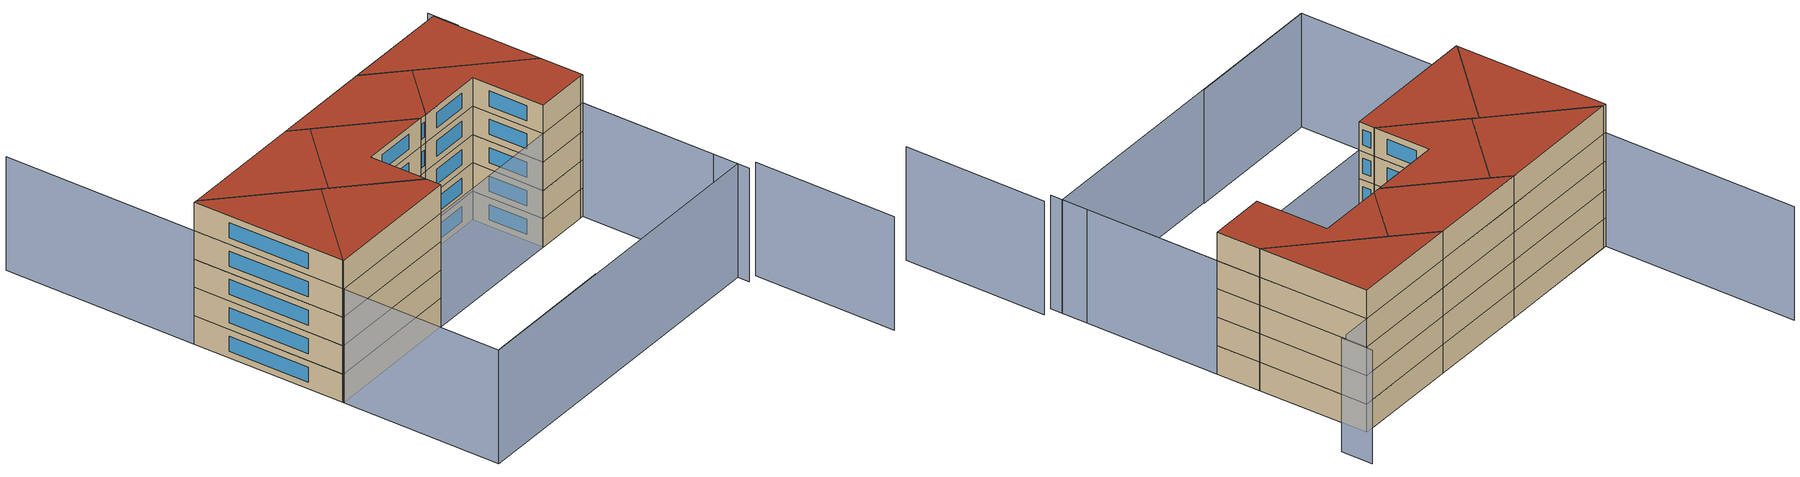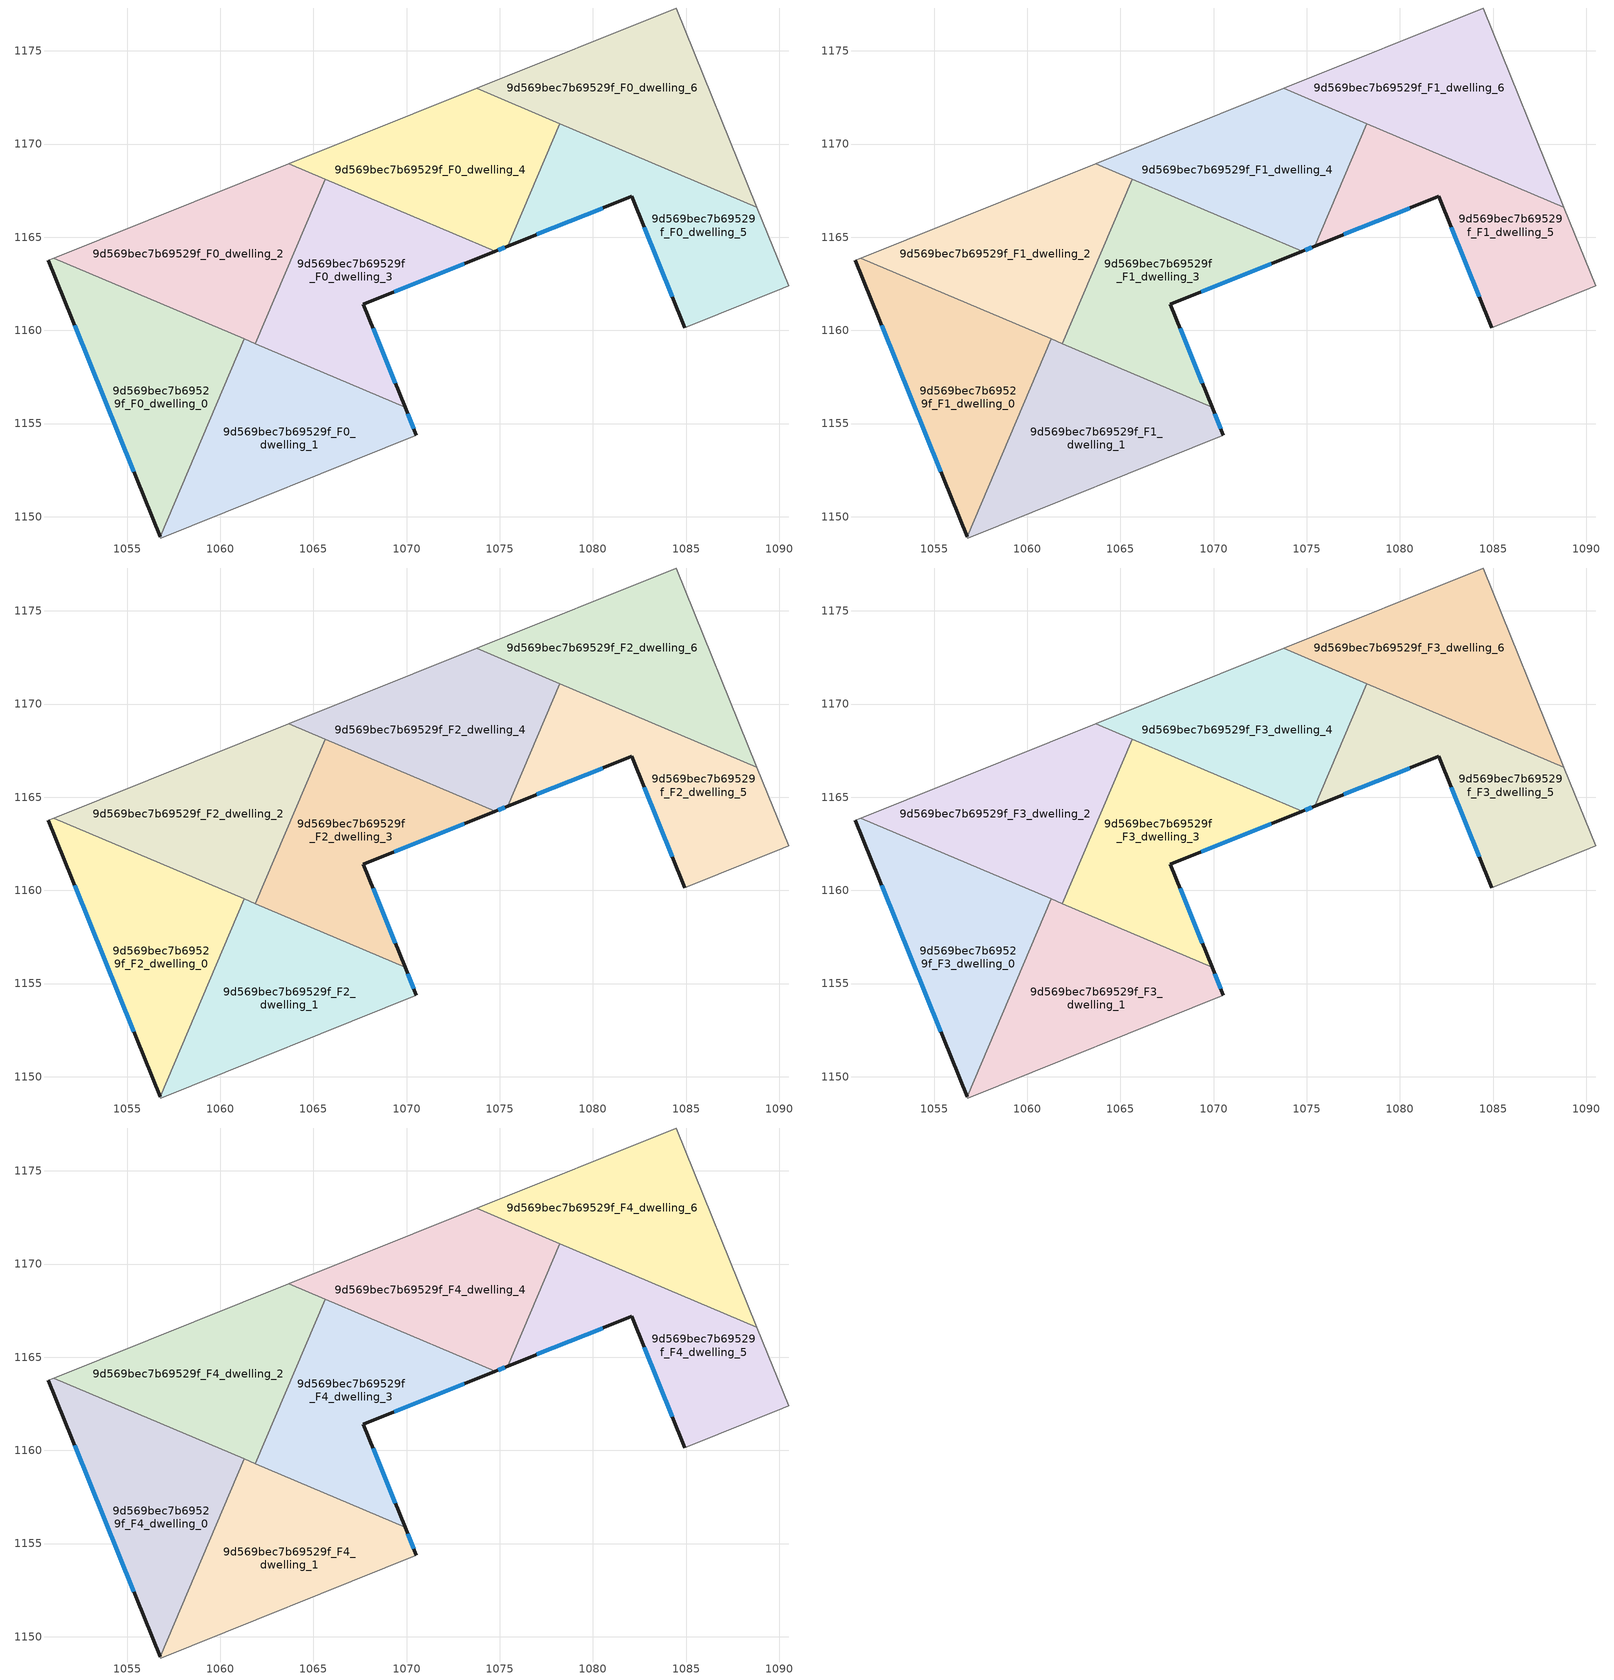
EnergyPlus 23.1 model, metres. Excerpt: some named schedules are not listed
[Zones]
9d569bec7b69529f_F0_dwelling_0
 floor ground (EU_floor_Construction): 1061.29,1159.54 1056.78,1148.92 1050.78,1163.76 1051.07,1163.88 z0
 wall outside (EU_wall_Construction): 1050.78,1163.76 1056.78,1148.92 z0:3
 wall adiabatic (EU_wall_Construction): 1051.07,1163.88 1050.78,1163.76 z0:3
 wall to 9d569bec7b69529f_F0_dwelling_1 (EU_wall_Construction): 1056.78,1148.92 1061.29,1159.54 z0:3
 wall to 9d569bec7b69529f_F0_dwelling_2 (EU_wall_Construction): 1061.29,1159.54 1051.07,1163.88 z0:3
 window (EU_Window_Construction): 1052.19,1160.28 1055.37,1152.4 z0.7:2.3
9d569bec7b69529f_F0_dwelling_1
 floor ground (EU_floor_Construction): 1069.92,1155.87 1070.53,1154.37 1056.8,1148.86 1056.78,1148.92 1061.29,1159.54 z0
 wall outside (EU_wall_Construction): 1070.53,1154.37 1069.92,1155.87 z0:3
 wall adiabatic (EU_wall_Construction): 1056.78,1148.92 1056.8,1148.86 1070.53,1154.37 z0:3
 wall to 9d569bec7b69529f_F0_dwelling_3 (EU_wall_Construction): 1069.92,1155.87 1061.89,1159.28 z0:3
 wall to 9d569bec7b69529f_F0_dwelling_2 (EU_wall_Construction): 1061.89,1159.29 1061.29,1159.54 z0:3
 window (EU_Window_Construction): 1070.39,1154.73 1070.06,1155.52 z0.7:2.3
9d569bec7b69529f_F0_dwelling_2
 floor ground (EU_floor_Construction): 1065.64,1168.11 1061.89,1159.29 1051.07,1163.88 1063.68,1168.95 z0
 wall adiabatic (EU_wall_Construction): 1063.68,1168.95 1051.07,1163.88 z0:3
 wall to 9d569bec7b69529f_F0_dwelling_3 (EU_wall_Construction): 1061.89,1159.29 1065.64,1168.12 z0:3
 wall to 9d569bec7b69529f_F0_dwelling_4 (EU_wall_Construction): 1065.64,1168.12 1063.68,1168.95 z0:3
9d569bec7b69529f_F0_dwelling_3
 floor ground (EU_floor_Construction): 1074.76,1164.24 1067.68,1161.41 1069.92,1155.87 1061.89,1159.29 1065.64,1168.11 z0
 wall outside (EU_wall_Construction): 1069.92,1155.87 1067.68,1161.41 1074.76,1164.24 z0:3
 wall to 9d569bec7b69529f_F0_dwelling_4 (EU_wall_Construction): 1074.76,1164.24 1065.64,1168.12 z0:3
 window (EU_Window_Construction): 1069.34,1162.07 1073.1,1163.58 / 1069.4,1157.17 1068.21,1160.11 z0.7:2.3
9d569bec7b69529f_F0_dwelling_4
 floor ground (EU_floor_Construction): 1078.23,1171.1 1075.44,1164.52 1074.76,1164.24 1063.68,1168.95 1073.76,1173 z0
 wall outside (EU_wall_Construction): 1074.76,1164.24 1075.44,1164.52 z0:3
 wall adiabatic (EU_wall_Construction): 1073.76,1173 1063.68,1168.95 z0:3
 wall to 9d569bec7b69529f_F0_dwelling_5 (EU_wall_Construction): 1075.44,1164.52 1078.23,1171.1 z0:3
 wall to 9d569bec7b69529f_F0_dwelling_6 (EU_wall_Construction): 1078.23,1171.1 1073.76,1173 z0:3
 window (EU_Window_Construction): 1074.92,1164.31 1075.28,1164.45 z0.7:2.3
9d569bec7b69529f_F0_dwelling_5
 floor ground (EU_floor_Construction): 1088.8,1166.61 1090.5,1162.39 1090.18,1162.26 1084.93,1160.15 1082.09,1167.18 1075.44,1164.52 1078.23,1171.1 z0
 wall outside (EU_wall_Construction): 1075.44,1164.52 1082.09,1167.18 1084.93,1160.15 z0:3
 wall adiabatic (EU_wall_Construction): 1084.93,1160.15 1090.18,1162.26 1090.51,1162.39 1088.8,1166.61 z0:3
 wall to 9d569bec7b69529f_F0_dwelling_6 (EU_wall_Construction): 1088.8,1166.61 1078.23,1171.1 z0:3
 window (EU_Window_Construction): 1082.75,1165.53 1084.26,1161.8 / 1077,1165.14 1080.53,1166.56 z0.7:2.3
9d569bec7b69529f_F0_dwelling_6
 floor ground (EU_floor_Construction): 1084.48,1177.3 1088.8,1166.61 1073.76,1173 z0
 wall adiabatic (EU_wall_Construction): 1088.8,1166.61 1084.48,1177.3 1073.76,1173 z0:3
9d569bec7b69529f_F1_dwelling_0
 floor to 9d569bec7b69529f_F0_dwelling_0 (EU_floor_Construction): 1061.29,1159.54 1056.78,1148.92 1050.78,1163.76 1051.07,1163.88 z3
 wall outside (EU_wall_Construction): 1050.78,1163.76 1056.78,1148.92 z3:6
 wall adiabatic (EU_wall_Construction): 1051.07,1163.88 1050.78,1163.76 z3:6
 wall to 9d569bec7b69529f_F1_dwelling_1 (EU_wall_Construction): 1056.78,1148.92 1061.29,1159.54 z3:6
 wall to 9d569bec7b69529f_F1_dwelling_2 (EU_wall_Construction): 1061.29,1159.54 1051.07,1163.88 z3:6
 window (EU_Window_Construction): 1052.19,1160.28 1055.37,1152.4 z3.7:5.3
9d569bec7b69529f_F1_dwelling_1
 floor to 9d569bec7b69529f_F0_dwelling_1 (EU_floor_Construction): 1069.92,1155.87 1070.53,1154.37 1056.8,1148.86 1056.78,1148.92 1061.29,1159.54 z3
 wall outside (EU_wall_Construction): 1070.53,1154.37 1069.92,1155.87 z3:6
 wall adiabatic (EU_wall_Construction): 1056.78,1148.92 1056.8,1148.86 1070.53,1154.37 z3:6
 wall to 9d569bec7b69529f_F1_dwelling_3 (EU_wall_Construction): 1069.92,1155.87 1061.89,1159.28 z3:6
 wall to 9d569bec7b69529f_F1_dwelling_2 (EU_wall_Construction): 1061.89,1159.29 1061.29,1159.54 z3:6
 window (EU_Window_Construction): 1070.39,1154.73 1070.06,1155.52 z3.7:5.3
9d569bec7b69529f_F1_dwelling_2
 floor to 9d569bec7b69529f_F0_dwelling_2 (EU_floor_Construction): 1065.64,1168.11 1061.89,1159.29 1051.07,1163.88 1063.68,1168.95 z3
 wall adiabatic (EU_wall_Construction): 1063.68,1168.95 1051.07,1163.88 z3:6
 wall to 9d569bec7b69529f_F1_dwelling_3 (EU_wall_Construction): 1061.89,1159.29 1065.64,1168.12 z3:6
 wall to 9d569bec7b69529f_F1_dwelling_4 (EU_wall_Construction): 1065.64,1168.12 1063.68,1168.95 z3:6
9d569bec7b69529f_F1_dwelling_3
 floor to 9d569bec7b69529f_F0_dwelling_3 (EU_floor_Construction): 1074.76,1164.24 1067.68,1161.41 1069.92,1155.87 1061.89,1159.29 1065.64,1168.11 z3
 wall outside (EU_wall_Construction): 1069.92,1155.87 1067.68,1161.41 1074.76,1164.24 z3:6
 wall to 9d569bec7b69529f_F1_dwelling_4 (EU_wall_Construction): 1074.76,1164.24 1065.64,1168.12 z3:6
 window (EU_Window_Construction): 1069.34,1162.07 1073.1,1163.58 / 1069.4,1157.17 1068.21,1160.11 z3.7:5.3
9d569bec7b69529f_F1_dwelling_4
 floor to 9d569bec7b69529f_F0_dwelling_4 (EU_floor_Construction): 1078.23,1171.1 1075.44,1164.52 1074.76,1164.24 1063.68,1168.95 1073.76,1173 z3
 wall outside (EU_wall_Construction): 1074.76,1164.24 1075.44,1164.52 z3:6
 wall adiabatic (EU_wall_Construction): 1073.76,1173 1063.68,1168.95 z3:6
 wall to 9d569bec7b69529f_F1_dwelling_5 (EU_wall_Construction): 1075.44,1164.52 1078.23,1171.1 z3:6
 wall to 9d569bec7b69529f_F1_dwelling_6 (EU_wall_Construction): 1078.23,1171.1 1073.76,1173 z3:6
 window (EU_Window_Construction): 1074.92,1164.31 1075.28,1164.45 z3.7:5.3
9d569bec7b69529f_F1_dwelling_5
 floor to 9d569bec7b69529f_F0_dwelling_5 (EU_floor_Construction): 1088.8,1166.61 1090.5,1162.39 1090.18,1162.26 1084.93,1160.15 1082.09,1167.18 1075.44,1164.52 1078.23,1171.1 z3
 wall outside (EU_wall_Construction): 1075.44,1164.52 1082.09,1167.18 1084.93,1160.15 z3:6
 wall adiabatic (EU_wall_Construction): 1084.93,1160.15 1090.18,1162.26 1090.51,1162.39 1088.8,1166.61 z3:6
 wall to 9d569bec7b69529f_F1_dwelling_6 (EU_wall_Construction): 1088.8,1166.61 1078.23,1171.1 z3:6
 window (EU_Window_Construction): 1082.75,1165.53 1084.26,1161.8 / 1077,1165.14 1080.53,1166.56 z3.7:5.3
9d569bec7b69529f_F1_dwelling_6
 floor to 9d569bec7b69529f_F0_dwelling_6 (EU_floor_Construction): 1084.48,1177.3 1088.8,1166.61 1073.76,1173 z3
 wall adiabatic (EU_wall_Construction): 1088.8,1166.61 1084.48,1177.3 1073.76,1173 z3:6
9d569bec7b69529f_F2_dwelling_0
 floor to 9d569bec7b69529f_F1_dwelling_0 (EU_floor_Construction): 1061.29,1159.54 1056.78,1148.92 1050.78,1163.76 1051.07,1163.88 z6
 wall outside (EU_wall_Construction): 1050.78,1163.76 1056.78,1148.92 z6:9
 wall adiabatic (EU_wall_Construction): 1051.07,1163.88 1050.78,1163.76 z6:9
 wall to 9d569bec7b69529f_F2_dwelling_1 (EU_wall_Construction): 1056.78,1148.92 1061.29,1159.54 z6:9
 wall to 9d569bec7b69529f_F2_dwelling_2 (EU_wall_Construction): 1061.29,1159.54 1051.07,1163.88 z6:9
 window (EU_Window_Construction): 1052.19,1160.28 1055.37,1152.4 z6.7:8.3
9d569bec7b69529f_F2_dwelling_1
 floor to 9d569bec7b69529f_F1_dwelling_1 (EU_floor_Construction): 1069.92,1155.87 1070.53,1154.37 1056.8,1148.86 1056.78,1148.92 1061.29,1159.54 z6
 wall outside (EU_wall_Construction): 1070.53,1154.37 1069.92,1155.87 z6:9
 wall adiabatic (EU_wall_Construction): 1056.78,1148.92 1056.8,1148.86 1070.53,1154.37 z6:9
 wall to 9d569bec7b69529f_F2_dwelling_3 (EU_wall_Construction): 1069.92,1155.87 1061.89,1159.28 z6:9
 wall to 9d569bec7b69529f_F2_dwelling_2 (EU_wall_Construction): 1061.89,1159.29 1061.29,1159.54 z6:9
 window (EU_Window_Construction): 1070.39,1154.73 1070.06,1155.52 z6.7:8.3
9d569bec7b69529f_F2_dwelling_2
 floor to 9d569bec7b69529f_F1_dwelling_2 (EU_floor_Construction): 1065.64,1168.11 1061.89,1159.29 1051.07,1163.88 1063.68,1168.95 z6
 wall adiabatic (EU_wall_Construction): 1063.68,1168.95 1051.07,1163.88 z6:9
 wall to 9d569bec7b69529f_F2_dwelling_3 (EU_wall_Construction): 1061.89,1159.29 1065.64,1168.12 z6:9
 wall to 9d569bec7b69529f_F2_dwelling_4 (EU_wall_Construction): 1065.64,1168.12 1063.68,1168.95 z6:9
9d569bec7b69529f_F2_dwelling_3
 floor to 9d569bec7b69529f_F1_dwelling_3 (EU_floor_Construction): 1074.76,1164.24 1067.68,1161.41 1069.92,1155.87 1061.89,1159.29 1065.64,1168.11 z6
 wall outside (EU_wall_Construction): 1069.92,1155.87 1067.68,1161.41 1074.76,1164.24 z6:9
 wall to 9d569bec7b69529f_F2_dwelling_4 (EU_wall_Construction): 1074.76,1164.24 1065.64,1168.12 z6:9
 window (EU_Window_Construction): 1069.34,1162.07 1073.1,1163.58 / 1069.4,1157.17 1068.21,1160.11 z6.7:8.3
9d569bec7b69529f_F2_dwelling_4
 floor to 9d569bec7b69529f_F1_dwelling_4 (EU_floor_Construction): 1078.23,1171.1 1075.44,1164.52 1074.76,1164.24 1063.68,1168.95 1073.76,1173 z6
 wall outside (EU_wall_Construction): 1074.76,1164.24 1075.44,1164.52 z6:9
 wall adiabatic (EU_wall_Construction): 1073.76,1173 1063.68,1168.95 z6:9
 wall to 9d569bec7b69529f_F2_dwelling_5 (EU_wall_Construction): 1075.44,1164.52 1078.23,1171.1 z6:9
 wall to 9d569bec7b69529f_F2_dwelling_6 (EU_wall_Construction): 1078.23,1171.1 1073.76,1173 z6:9
 window (EU_Window_Construction): 1074.92,1164.31 1075.28,1164.45 z6.7:8.3
9d569bec7b69529f_F2_dwelling_5
 floor to 9d569bec7b69529f_F1_dwelling_5 (EU_floor_Construction): 1088.8,1166.61 1090.5,1162.39 1090.18,1162.26 1084.93,1160.15 1082.09,1167.18 1075.44,1164.52 1078.23,1171.1 z6
 wall outside (EU_wall_Construction): 1075.44,1164.52 1082.09,1167.18 1084.93,1160.15 z6:9
 wall adiabatic (EU_wall_Construction): 1084.93,1160.15 1090.18,1162.26 1090.51,1162.39 1088.8,1166.61 z6:9
 wall to 9d569bec7b69529f_F2_dwelling_6 (EU_wall_Construction): 1088.8,1166.61 1078.23,1171.1 z6:9
 window (EU_Window_Construction): 1082.75,1165.53 1084.26,1161.8 / 1077,1165.14 1080.53,1166.56 z6.7:8.3
9d569bec7b69529f_F2_dwelling_6
 floor to 9d569bec7b69529f_F1_dwelling_6 (EU_floor_Construction): 1084.48,1177.3 1088.8,1166.61 1073.76,1173 z6
 wall adiabatic (EU_wall_Construction): 1088.8,1166.61 1084.48,1177.3 1073.76,1173 z6:9
9d569bec7b69529f_F3_dwelling_0
 floor to 9d569bec7b69529f_F2_dwelling_0 (EU_floor_Construction): 1061.29,1159.54 1056.78,1148.92 1050.78,1163.76 1051.07,1163.88 z9
 wall outside (EU_wall_Construction): 1050.78,1163.76 1056.78,1148.92 z9:12
 wall adiabatic (EU_wall_Construction): 1051.07,1163.88 1050.78,1163.76 z9:12
 wall to 9d569bec7b69529f_F3_dwelling_1 (EU_wall_Construction): 1056.78,1148.92 1061.29,1159.54 z9:12
 wall to 9d569bec7b69529f_F3_dwelling_2 (EU_wall_Construction): 1061.29,1159.54 1051.07,1163.88 z9:12
 window (EU_Window_Construction): 1052.19,1160.28 1055.37,1152.4 z9.7:11.3
9d569bec7b69529f_F3_dwelling_1
 floor to 9d569bec7b69529f_F2_dwelling_1 (EU_floor_Construction): 1069.92,1155.87 1070.53,1154.37 1056.8,1148.86 1056.78,1148.92 1061.29,1159.54 z9
 wall outside (EU_wall_Construction): 1070.53,1154.37 1069.92,1155.87 z9:12
 wall adiabatic (EU_wall_Construction): 1056.78,1148.92 1056.8,1148.86 1070.53,1154.37 z9:12
 wall to 9d569bec7b69529f_F3_dwelling_3 (EU_wall_Construction): 1069.92,1155.87 1061.89,1159.28 z9:12
 wall to 9d569bec7b69529f_F3_dwelling_2 (EU_wall_Construction): 1061.89,1159.29 1061.29,1159.54 z9:12
 window (EU_Window_Construction): 1070.39,1154.73 1070.06,1155.52 z9.7:11.3
9d569bec7b69529f_F3_dwelling_2
 floor to 9d569bec7b69529f_F2_dwelling_2 (EU_floor_Construction): 1065.64,1168.11 1061.89,1159.29 1051.07,1163.88 1063.68,1168.95 z9
 wall adiabatic (EU_wall_Construction): 1063.68,1168.95 1051.07,1163.88 z9:12
 wall to 9d569bec7b69529f_F3_dwelling_3 (EU_wall_Construction): 1061.89,1159.29 1065.64,1168.12 z9:12
 wall to 9d569bec7b69529f_F3_dwelling_4 (EU_wall_Construction): 1065.64,1168.12 1063.68,1168.95 z9:12
9d569bec7b69529f_F3_dwelling_3
 floor to 9d569bec7b69529f_F2_dwelling_3 (EU_floor_Construction): 1074.76,1164.24 1067.68,1161.41 1069.92,1155.87 1061.89,1159.29 1065.64,1168.11 z9
 wall outside (EU_wall_Construction): 1069.92,1155.87 1067.68,1161.41 1074.76,1164.24 z9:12
 wall to 9d569bec7b69529f_F3_dwelling_4 (EU_wall_Construction): 1074.76,1164.24 1065.64,1168.12 z9:12
 window (EU_Window_Construction): 1069.34,1162.07 1073.1,1163.58 / 1069.4,1157.17 1068.21,1160.11 z9.7:11.3
9d569bec7b69529f_F3_dwelling_4
 floor to 9d569bec7b69529f_F2_dwelling_4 (EU_floor_Construction): 1078.23,1171.1 1075.44,1164.52 1074.76,1164.24 1063.68,1168.95 1073.76,1173 z9
 wall outside (EU_wall_Construction): 1074.76,1164.24 1075.44,1164.52 z9:12
 wall adiabatic (EU_wall_Construction): 1073.76,1173 1063.68,1168.95 z9:12
 wall to 9d569bec7b69529f_F3_dwelling_5 (EU_wall_Construction): 1075.44,1164.52 1078.23,1171.1 z9:12
 wall to 9d569bec7b69529f_F3_dwelling_6 (EU_wall_Construction): 1078.23,1171.1 1073.76,1173 z9:12
 window (EU_Window_Construction): 1074.92,1164.31 1075.28,1164.45 z9.7:11.3
9d569bec7b69529f_F3_dwelling_5
 floor to 9d569bec7b69529f_F2_dwelling_5 (EU_floor_Construction): 1088.8,1166.61 1090.5,1162.39 1090.18,1162.26 1084.93,1160.15 1082.09,1167.18 1075.44,1164.52 1078.23,1171.1 z9
 wall outside (EU_wall_Construction): 1075.44,1164.52 1082.09,1167.18 1084.93,1160.15 z9:12
 wall adiabatic (EU_wall_Construction): 1084.93,1160.15 1090.18,1162.26 1090.51,1162.39 1088.8,1166.61 z9:12
 wall to 9d569bec7b69529f_F3_dwelling_6 (EU_wall_Construction): 1088.8,1166.61 1078.23,1171.1 z9:12
 window (EU_Window_Construction): 1082.75,1165.53 1084.26,1161.8 / 1077,1165.14 1080.53,1166.56 z9.7:11.3
9d569bec7b69529f_F3_dwelling_6
 floor to 9d569bec7b69529f_F2_dwelling_6 (EU_floor_Construction): 1084.48,1177.3 1088.8,1166.61 1073.76,1173 z9
 wall adiabatic (EU_wall_Construction): 1088.8,1166.61 1084.48,1177.3 1073.76,1173 z9:12
9d569bec7b69529f_F4_dwelling_0
 floor to 9d569bec7b69529f_F3_dwelling_0 (EU_floor_Construction): 1061.29,1159.54 1056.78,1148.92 1050.78,1163.76 1051.07,1163.88 z12
 wall outside (EU_wall_Construction): 1050.78,1163.76 1056.78,1148.92 z12:15
 wall adiabatic (EU_wall_Construction): 1051.07,1163.88 1050.78,1163.76 z12:15
 wall to 9d569bec7b69529f_F4_dwelling_1 (EU_wall_Construction): 1056.78,1148.92 1061.29,1159.54 z12:15
 wall to 9d569bec7b69529f_F4_dwelling_2 (EU_wall_Construction): 1061.29,1159.54 1051.07,1163.88 z12:15
 window (EU_Window_Construction): 1052.19,1160.28 1055.37,1152.4 z12.7:14.3
 roof outside (EU_roof_Construction): 1056.78,1148.92 1061.29,1159.54 1051.07,1163.88 1050.78,1163.76 z15
9d569bec7b69529f_F4_dwelling_1
 floor to 9d569bec7b69529f_F3_dwelling_1 (EU_floor_Construction): 1069.92,1155.87 1070.53,1154.37 1056.8,1148.86 1056.78,1148.92 1061.29,1159.54 z12
 wall outside (EU_wall_Construction): 1070.53,1154.37 1069.92,1155.87 z12:15
 wall adiabatic (EU_wall_Construction): 1056.78,1148.92 1056.8,1148.86 1070.53,1154.37 z12:15
 wall to 9d569bec7b69529f_F4_dwelling_3 (EU_wall_Construction): 1069.92,1155.87 1061.89,1159.28 z12:15
 wall to 9d569bec7b69529f_F4_dwelling_2 (EU_wall_Construction): 1061.89,1159.29 1061.29,1159.54 z12:15
 window (EU_Window_Construction): 1070.39,1154.73 1070.06,1155.52 z12.7:14.3
 roof outside (EU_roof_Construction): 1070.53,1154.37 1069.92,1155.87 1061.29,1159.54 1056.78,1148.92 1056.8,1148.86 z15
9d569bec7b69529f_F4_dwelling_2
 floor to 9d569bec7b69529f_F3_dwelling_2 (EU_floor_Construction): 1065.64,1168.11 1061.89,1159.29 1051.07,1163.88 1063.68,1168.95 z12
 wall adiabatic (EU_wall_Construction): 1063.68,1168.95 1051.07,1163.88 z12:15
 wall to 9d569bec7b69529f_F4_dwelling_3 (EU_wall_Construction): 1061.89,1159.29 1065.64,1168.12 z12:15
 wall to 9d569bec7b69529f_F4_dwelling_4 (EU_wall_Construction): 1065.64,1168.12 1063.68,1168.95 z12:15
 roof outside (EU_roof_Construction): 1061.89,1159.29 1065.64,1168.11 1063.68,1168.95 1051.07,1163.88 z15
9d569bec7b69529f_F4_dwelling_3
 floor to 9d569bec7b69529f_F3_dwelling_3 (EU_floor_Construction): 1074.76,1164.24 1067.68,1161.41 1069.92,1155.87 1061.89,1159.29 1065.64,1168.11 z12
 wall outside (EU_wall_Construction): 1069.92,1155.87 1067.68,1161.41 1074.76,1164.24 z12:15
 wall to 9d569bec7b69529f_F4_dwelling_4 (EU_wall_Construction): 1074.76,1164.24 1065.64,1168.12 z12:15
 window (EU_Window_Construction): 1069.34,1162.07 1073.1,1163.58 / 1069.4,1157.17 1068.21,1160.11 z12.7:14.3
 roof outside (EU_roof_Construction): 1069.92,1155.87 1067.68,1161.41 1074.76,1164.24 1065.64,1168.11 1061.89,1159.29 z15
9d569bec7b69529f_F4_dwelling_4
 floor to 9d569bec7b69529f_F3_dwelling_4 (EU_floor_Construction): 1078.23,1171.1 1075.44,1164.52 1074.76,1164.24 1063.68,1168.95 1073.76,1173 z12
 wall outside (EU_wall_Construction): 1074.76,1164.24 1075.44,1164.52 z12:15
 wall adiabatic (EU_wall_Construction): 1073.76,1173 1063.68,1168.95 z12:15
 wall to 9d569bec7b69529f_F4_dwelling_5 (EU_wall_Construction): 1075.44,1164.52 1078.23,1171.1 z12:15
 wall to 9d569bec7b69529f_F4_dwelling_6 (EU_wall_Construction): 1078.23,1171.1 1073.76,1173 z12:15
 window (EU_Window_Construction): 1074.92,1164.31 1075.28,1164.45 z12.7:14.3
 roof outside (EU_roof_Construction): 1075.44,1164.52 1078.23,1171.1 1073.76,1173 1063.68,1168.95 1074.76,1164.24 z15
9d569bec7b69529f_F4_dwelling_5
 floor to 9d569bec7b69529f_F3_dwelling_5 (EU_floor_Construction): 1088.8,1166.61 1090.5,1162.39 1090.18,1162.26 1084.93,1160.15 1082.09,1167.18 1075.44,1164.52 1078.23,1171.1 z12
 wall outside (EU_wall_Construction): 1075.44,1164.52 1082.09,1167.18 1084.93,1160.15 z12:15
 wall adiabatic (EU_wall_Construction): 1084.93,1160.15 1090.18,1162.26 1090.51,1162.39 1088.8,1166.61 z12:15
 wall to 9d569bec7b69529f_F4_dwelling_6 (EU_wall_Construction): 1088.8,1166.61 1078.23,1171.1 z12:15
 window (EU_Window_Construction): 1082.75,1165.53 1084.26,1161.8 / 1077,1165.14 1080.53,1166.56 z12.7:14.3
 roof outside (EU_roof_Construction): 1090.18,1162.26 1090.5,1162.39 1088.8,1166.61 1078.23,1171.1 1075.44,1164.52 1082.09,1167.18 1084.93,1160.15 z15
9d569bec7b69529f_F4_dwelling_6
 floor to 9d569bec7b69529f_F3_dwelling_6 (EU_floor_Construction): 1084.48,1177.3 1088.8,1166.61 1073.76,1173 z12
 wall adiabatic (EU_wall_Construction): 1088.8,1166.61 1084.48,1177.3 1073.76,1173 z12:15
 roof outside (EU_roof_Construction): 1088.8,1166.61 1084.48,1177.3 1073.76,1173 z15
shading: 1063.08,1133.34 1076.8,1138.89 / 1087.34,1178.45 1050.74,1163.74 / 1050.74,1163.74 1043.16,1182.6 / 1103.79,1132.37 1098.23,1146.22 / 1097.24,1145.74 1090.45,1162.53 / 1090.51,1162.39 1084.48,1177.3 / 1087.96,1178.7 1086.74,1181.74 / 1056.81,1148.86 1090.53,1162.41 / 1090.53,1162.41 1096.77,1146.88 / 1096.77,1146.88 1063.05,1133.33 / 1063.05,1133.33 1056.81,1148.86 z0:12
[Building]
EU S2 Campaign: North Axis=0; Terrain=City; Solar Distribution=FullExterior
[Site:Location]
Budapest.Ferenc.Liszt.Intl.AP: Latitude=47.437; Longitude=19.256; Time Zone=1; Elevation=185
[SizingPeriod:WeatherFileDays]
AnnualSizingPeriod: Begin Month=1; Begin Day of Month=1; End Month=12; End Day of Month=31; Day of Week for Start Day=Monday; Use Weather File Daylight Saving Period=No; Use Weather File Rain and Snow Indicators=No
[MATERIAL]
EU_InternalMass_Material: Roughness=MediumRough; Thickness=0.1; Conductivity=1; Density=1800; Specific Heat=900; Thermal Absorptance=0.9; Solar Absorptance=0.7; Visible Absorptance=0.7
[MATERIAL:NOMASS] Roughness=MediumRough; Thermal Absorptance=0.9; Solar Absorptance=0.7; Visible Absorptance=0.7
Name | Thermal Resistance
EU_wall_NoMass | 0.832559
EU_roof_NoMass | 1.39638
EU_floor_NoMass | 0.872794
[WINDOWMATERIAL:SIMPLEGLAZINGSYSTEM]
EU_Window_SimpleGlazing: UFactor=2.79869; Solar Heat Gain Coefficient=0.75; Visible Transmittance=0.75
[CONSTRUCTION]
EU_wall_Construction: EU_wall_NoMass
EU_roof_Construction: EU_roof_NoMass
EU_floor_Construction: EU_floor_NoMass
EU_Window_Construction: EU_Window_SimpleGlazing
EU_InternalMass_Construction: EU_InternalMass_Material
[ZONE] Type=1; Multiplier=1; Ceiling Height=autocalculate; Floor Area=autocalculate; Part of Total Floor Area=Yes
Name | Volume
9d569bec7b69529f_F0_dwelling_0 | 199.792
9d569bec7b69529f_F1_dwelling_0; 9d569bec7b69529f_F2_dwelling_0; 9d569bec7b69529f_F3_dwelling_0; 9d569bec7b69529f_F4_dwelling_0 | 199.791
9d569bec7b69529f_F0_dwelling_1 | 199.784
9d569bec7b69529f_F1_dwelling_1; 9d569bec7b69529f_F2_dwelling_1; 9d569bec7b69529f_F3_dwelling_1; 9d569bec7b69529f_F4_dwelling_1 | 199.783
9d569bec7b69529f_F0_dwelling_2; 9d569bec7b69529f_F1_dwelling_2; 9d569bec7b69529f_F2_dwelling_2; 9d569bec7b69529f_F3_dwelling_2; 9d569bec7b69529f_F4_dwelling_2 | 199.785
9d569bec7b69529f_F0_dwelling_3; 9d569bec7b69529f_F1_dwelling_3; 9d569bec7b69529f_F2_dwelling_3; 9d569bec7b69529f_F3_dwelling_3; 9d569bec7b69529f_F4_dwelling_3 | 199.796
9d569bec7b69529f_F0_dwelling_4; 9d569bec7b69529f_F1_dwelling_4; 9d569bec7b69529f_F2_dwelling_4; 9d569bec7b69529f_F3_dwelling_4; 9d569bec7b69529f_F4_dwelling_4 | 199.772
9d569bec7b69529f_F0_dwelling_5; 9d569bec7b69529f_F1_dwelling_5; 9d569bec7b69529f_F2_dwelling_5; 9d569bec7b69529f_F3_dwelling_5; 9d569bec7b69529f_F4_dwelling_5 | 199.781
9d569bec7b69529f_F0_dwelling_6; 9d569bec7b69529f_F1_dwelling_6; 9d569bec7b69529f_F2_dwelling_6; 9d569bec7b69529f_F3_dwelling_6; 9d569bec7b69529f_F4_dwelling_6 | 199.795
[INTERNALMASS] Construction=EU_InternalMass_Construction
Name | Zone or ZoneList | Surface Area
9d569bec7b69529f_F0_dwelling_0_EU_InternalMass | 9d569bec7b69529f_F0_dwelling_0 | 66.5994
9d569bec7b69529f_F0_dwelling_1_EU_InternalMass | 9d569bec7b69529f_F0_dwelling_1 | 66.5949
9d569bec7b69529f_F0_dwelling_2_EU_InternalMass | 9d569bec7b69529f_F0_dwelling_2 | 66.598
9d569bec7b69529f_F0_dwelling_3_EU_InternalMass | 9d569bec7b69529f_F0_dwelling_3 | 66.598
9d569bec7b69529f_F0_dwelling_4_EU_InternalMass | 9d569bec7b69529f_F0_dwelling_4 | 66.5897
9d569bec7b69529f_F0_dwelling_5_EU_InternalMass | 9d569bec7b69529f_F0_dwelling_5 | 66.5943
9d569bec7b69529f_F0_dwelling_6_EU_InternalMass | 9d569bec7b69529f_F0_dwelling_6 | 66.5984
9d569bec7b69529f_F1_dwelling_0_EU_InternalMass | 9d569bec7b69529f_F1_dwelling_0 | 66.5994
9d569bec7b69529f_F1_dwelling_1_EU_InternalMass | 9d569bec7b69529f_F1_dwelling_1 | 66.5949
9d569bec7b69529f_F1_dwelling_2_EU_InternalMass | 9d569bec7b69529f_F1_dwelling_2 | 66.598
9d569bec7b69529f_F1_dwelling_3_EU_InternalMass | 9d569bec7b69529f_F1_dwelling_3 | 66.598
9d569bec7b69529f_F1_dwelling_4_EU_InternalMass | 9d569bec7b69529f_F1_dwelling_4 | 66.5897
9d569bec7b69529f_F1_dwelling_5_EU_InternalMass | 9d569bec7b69529f_F1_dwelling_5 | 66.5943
9d569bec7b69529f_F1_dwelling_6_EU_InternalMass | 9d569bec7b69529f_F1_dwelling_6 | 66.5984
9d569bec7b69529f_F2_dwelling_0_EU_InternalMass | 9d569bec7b69529f_F2_dwelling_0 | 66.5994
9d569bec7b69529f_F2_dwelling_1_EU_InternalMass | 9d569bec7b69529f_F2_dwelling_1 | 66.5949
9d569bec7b69529f_F2_dwelling_2_EU_InternalMass | 9d569bec7b69529f_F2_dwelling_2 | 66.598
9d569bec7b69529f_F2_dwelling_3_EU_InternalMass | 9d569bec7b69529f_F2_dwelling_3 | 66.598
9d569bec7b69529f_F2_dwelling_4_EU_InternalMass | 9d569bec7b69529f_F2_dwelling_4 | 66.5897
9d569bec7b69529f_F2_dwelling_5_EU_InternalMass | 9d569bec7b69529f_F2_dwelling_5 | 66.5943
9d569bec7b69529f_F2_dwelling_6_EU_InternalMass | 9d569bec7b69529f_F2_dwelling_6 | 66.5984
9d569bec7b69529f_F3_dwelling_0_EU_InternalMass | 9d569bec7b69529f_F3_dwelling_0 | 66.5994
9d569bec7b69529f_F3_dwelling_1_EU_InternalMass | 9d569bec7b69529f_F3_dwelling_1 | 66.5949
9d569bec7b69529f_F3_dwelling_2_EU_InternalMass | 9d569bec7b69529f_F3_dwelling_2 | 66.598
9d569bec7b69529f_F3_dwelling_3_EU_InternalMass | 9d569bec7b69529f_F3_dwelling_3 | 66.598
9d569bec7b69529f_F3_dwelling_4_EU_InternalMass | 9d569bec7b69529f_F3_dwelling_4 | 66.5897
9d569bec7b69529f_F3_dwelling_5_EU_InternalMass | 9d569bec7b69529f_F3_dwelling_5 | 66.5943
9d569bec7b69529f_F3_dwelling_6_EU_InternalMass | 9d569bec7b69529f_F3_dwelling_6 | 66.5984
9d569bec7b69529f_F4_dwelling_0_EU_InternalMass | 9d569bec7b69529f_F4_dwelling_0 | 66.5994
9d569bec7b69529f_F4_dwelling_1_EU_InternalMass | 9d569bec7b69529f_F4_dwelling_1 | 66.5949
9d569bec7b69529f_F4_dwelling_2_EU_InternalMass | 9d569bec7b69529f_F4_dwelling_2 | 66.598
9d569bec7b69529f_F4_dwelling_3_EU_InternalMass | 9d569bec7b69529f_F4_dwelling_3 | 66.598
9d569bec7b69529f_F4_dwelling_4_EU_InternalMass | 9d569bec7b69529f_F4_dwelling_4 | 66.5897
9d569bec7b69529f_F4_dwelling_5_EU_InternalMass | 9d569bec7b69529f_F4_dwelling_5 | 66.5943
9d569bec7b69529f_F4_dwelling_6_EU_InternalMass | 9d569bec7b69529f_F4_dwelling_6 | 66.5984
[OTHEREQUIPMENT] Fuel Type=Electricity; Design Level Calculation Method=Watts/Area; Power per Zone Floor Area=1; Fraction Latent=0; Fraction Radiant=0; Fraction Lost=0; Carbon Dioxide Generation Rate=0; EndUse Subcategory=EU_Step8_InternalGains
Name | Zone or ZoneList or Space or SpaceList | Schedule
EU_Step8_InternalGain_9d569bec7b69529f_F0_dwelling_0_f000 | 9d569bec7b69529f_F0_dwelling_0 | EU_Step8_GainSchedule_9d569bec7b69529f_F0_dwelling_0_f000
EU_Step8_InternalGain_9d569bec7b69529f_F0_dwelling_1_f000 | 9d569bec7b69529f_F0_dwelling_1 | EU_Step8_GainSchedule_9d569bec7b69529f_F0_dwelling_1_f000
EU_Step8_InternalGain_9d569bec7b69529f_F0_dwelling_2_f000 | 9d569bec7b69529f_F0_dwelling_2 | EU_Step8_GainSchedule_9d569bec7b69529f_F0_dwelling_2_f000
EU_Step8_InternalGain_9d569bec7b69529f_F0_dwelling_3_f000 | 9d569bec7b69529f_F0_dwelling_3 | EU_Step8_GainSchedule_9d569bec7b69529f_F0_dwelling_3_f000
EU_Step8_InternalGain_9d569bec7b69529f_F0_dwelling_4_f000 | 9d569bec7b69529f_F0_dwelling_4 | EU_Step8_GainSchedule_9d569bec7b69529f_F0_dwelling_4_f000
EU_Step8_InternalGain_9d569bec7b69529f_F0_dwelling_5_f000 | 9d569bec7b69529f_F0_dwelling_5 | EU_Step8_GainSchedule_9d569bec7b69529f_F0_dwelling_5_f000
EU_Step8_InternalGain_9d569bec7b69529f_F0_dwelling_6_f000 | 9d569bec7b69529f_F0_dwelling_6 | EU_Step8_GainSchedule_9d569bec7b69529f_F0_dwelling_6_f000
EU_Step8_InternalGain_9d569bec7b69529f_F1_dwelling_0_f000 | 9d569bec7b69529f_F1_dwelling_0 | EU_Step8_GainSchedule_9d569bec7b69529f_F1_dwelling_0_f000
EU_Step8_InternalGain_9d569bec7b69529f_F1_dwelling_1_f000 | 9d569bec7b69529f_F1_dwelling_1 | EU_Step8_GainSchedule_9d569bec7b69529f_F1_dwelling_1_f000
EU_Step8_InternalGain_9d569bec7b69529f_F1_dwelling_2_f000 | 9d569bec7b69529f_F1_dwelling_2 | EU_Step8_GainSchedule_9d569bec7b69529f_F1_dwelling_2_f000
EU_Step8_InternalGain_9d569bec7b69529f_F1_dwelling_3_f000 | 9d569bec7b69529f_F1_dwelling_3 | EU_Step8_GainSchedule_9d569bec7b69529f_F1_dwelling_3_f000
EU_Step8_InternalGain_9d569bec7b69529f_F1_dwelling_4_f000 | 9d569bec7b69529f_F1_dwelling_4 | EU_Step8_GainSchedule_9d569bec7b69529f_F1_dwelling_4_f000
EU_Step8_InternalGain_9d569bec7b69529f_F1_dwelling_5_f000 | 9d569bec7b69529f_F1_dwelling_5 | EU_Step8_GainSchedule_9d569bec7b69529f_F1_dwelling_5_f000
EU_Step8_InternalGain_9d569bec7b69529f_F1_dwelling_6_f000 | 9d569bec7b69529f_F1_dwelling_6 | EU_Step8_GainSchedule_9d569bec7b69529f_F1_dwelling_6_f000
EU_Step8_InternalGain_9d569bec7b69529f_F2_dwelling_0_f000 | 9d569bec7b69529f_F2_dwelling_0 | EU_Step8_GainSchedule_9d569bec7b69529f_F2_dwelling_0_f000
EU_Step8_InternalGain_9d569bec7b69529f_F2_dwelling_1_f000 | 9d569bec7b69529f_F2_dwelling_1 | EU_Step8_GainSchedule_9d569bec7b69529f_F2_dwelling_1_f000
EU_Step8_InternalGain_9d569bec7b69529f_F2_dwelling_2_f000 | 9d569bec7b69529f_F2_dwelling_2 | EU_Step8_GainSchedule_9d569bec7b69529f_F2_dwelling_2_f000
EU_Step8_InternalGain_9d569bec7b69529f_F2_dwelling_3_f000 | 9d569bec7b69529f_F2_dwelling_3 | EU_Step8_GainSchedule_9d569bec7b69529f_F2_dwelling_3_f000
EU_Step8_InternalGain_9d569bec7b69529f_F2_dwelling_4_f000 | 9d569bec7b69529f_F2_dwelling_4 | EU_Step8_GainSchedule_9d569bec7b69529f_F2_dwelling_4_f000
EU_Step8_InternalGain_9d569bec7b69529f_F2_dwelling_5_f000 | 9d569bec7b69529f_F2_dwelling_5 | EU_Step8_GainSchedule_9d569bec7b69529f_F2_dwelling_5_f000
EU_Step8_InternalGain_9d569bec7b69529f_F2_dwelling_6_f000 | 9d569bec7b69529f_F2_dwelling_6 | EU_Step8_GainSchedule_9d569bec7b69529f_F2_dwelling_6_f000
EU_Step8_InternalGain_9d569bec7b69529f_F3_dwelling_0_f000 | 9d569bec7b69529f_F3_dwelling_0 | EU_Step8_GainSchedule_9d569bec7b69529f_F3_dwelling_0_f000
EU_Step8_InternalGain_9d569bec7b69529f_F3_dwelling_1_f000 | 9d569bec7b69529f_F3_dwelling_1 | EU_Step8_GainSchedule_9d569bec7b69529f_F3_dwelling_1_f000
EU_Step8_InternalGain_9d569bec7b69529f_F3_dwelling_2_f000 | 9d569bec7b69529f_F3_dwelling_2 | EU_Step8_GainSchedule_9d569bec7b69529f_F3_dwelling_2_f000
EU_Step8_InternalGain_9d569bec7b69529f_F3_dwelling_3_f000 | 9d569bec7b69529f_F3_dwelling_3 | EU_Step8_GainSchedule_9d569bec7b69529f_F3_dwelling_3_f000
EU_Step8_InternalGain_9d569bec7b69529f_F3_dwelling_4_f000 | 9d569bec7b69529f_F3_dwelling_4 | EU_Step8_GainSchedule_9d569bec7b69529f_F3_dwelling_4_f000
EU_Step8_InternalGain_9d569bec7b69529f_F3_dwelling_5_f000 | 9d569bec7b69529f_F3_dwelling_5 | EU_Step8_GainSchedule_9d569bec7b69529f_F3_dwelling_5_f000
EU_Step8_InternalGain_9d569bec7b69529f_F3_dwelling_6_f000 | 9d569bec7b69529f_F3_dwelling_6 | EU_Step8_GainSchedule_9d569bec7b69529f_F3_dwelling_6_f000
EU_Step8_InternalGain_9d569bec7b69529f_F4_dwelling_0_f000 | 9d569bec7b69529f_F4_dwelling_0 | EU_Step8_GainSchedule_9d569bec7b69529f_F4_dwelling_0_f000
EU_Step8_InternalGain_9d569bec7b69529f_F4_dwelling_1_f000 | 9d569bec7b69529f_F4_dwelling_1 | EU_Step8_GainSchedule_9d569bec7b69529f_F4_dwelling_1_f000
EU_Step8_InternalGain_9d569bec7b69529f_F4_dwelling_2_f000 | 9d569bec7b69529f_F4_dwelling_2 | EU_Step8_GainSchedule_9d569bec7b69529f_F4_dwelling_2_f000
EU_Step8_InternalGain_9d569bec7b69529f_F4_dwelling_3_f000 | 9d569bec7b69529f_F4_dwelling_3 | EU_Step8_GainSchedule_9d569bec7b69529f_F4_dwelling_3_f000
EU_Step8_InternalGain_9d569bec7b69529f_F4_dwelling_4_f000 | 9d569bec7b69529f_F4_dwelling_4 | EU_Step8_GainSchedule_9d569bec7b69529f_F4_dwelling_4_f000
EU_Step8_InternalGain_9d569bec7b69529f_F4_dwelling_5_f000 | 9d569bec7b69529f_F4_dwelling_5 | EU_Step8_GainSchedule_9d569bec7b69529f_F4_dwelling_5_f000
EU_Step8_InternalGain_9d569bec7b69529f_F4_dwelling_6_f000 | 9d569bec7b69529f_F4_dwelling_6 | EU_Step8_GainSchedule_9d569bec7b69529f_F4_dwelling_6_f000
[ZONEVENTILATION:DESIGNFLOWRATE] Schedule=EU_AlwaysOn; Design Flow Rate Calculation Method=AirChanges/Hour; Air Changes per Hour=0.475469; Ventilation Type=Natural; Fan Pressure Rise=0; Fan Total Efficiency=1; Constant Term Coefficient=1; Temperature Term Coefficient=0; Velocity Term Coefficient=0; Velocity Squared Term Coefficient=0; Minimum Indoor Temperature=-100; Maximum Indoor Temperature=100; Delta Temperature=-100; Minimum Outdoor Temperature=-100; Maximum Outdoor Temperature=100; Maximum Wind Speed=40
Name | Zone or ZoneList or Space or SpaceList
EU_ConstantAir_9d569bec7b69529f_F0_dwelling_0 | 9d569bec7b69529f_F0_dwelling_0
EU_ConstantAir_9d569bec7b69529f_F0_dwelling_1 | 9d569bec7b69529f_F0_dwelling_1
EU_ConstantAir_9d569bec7b69529f_F0_dwelling_2 | 9d569bec7b69529f_F0_dwelling_2
EU_ConstantAir_9d569bec7b69529f_F0_dwelling_3 | 9d569bec7b69529f_F0_dwelling_3
EU_ConstantAir_9d569bec7b69529f_F0_dwelling_4 | 9d569bec7b69529f_F0_dwelling_4
EU_ConstantAir_9d569bec7b69529f_F0_dwelling_5 | 9d569bec7b69529f_F0_dwelling_5
EU_ConstantAir_9d569bec7b69529f_F0_dwelling_6 | 9d569bec7b69529f_F0_dwelling_6
EU_ConstantAir_9d569bec7b69529f_F1_dwelling_0 | 9d569bec7b69529f_F1_dwelling_0
EU_ConstantAir_9d569bec7b69529f_F1_dwelling_1 | 9d569bec7b69529f_F1_dwelling_1
EU_ConstantAir_9d569bec7b69529f_F1_dwelling_2 | 9d569bec7b69529f_F1_dwelling_2
EU_ConstantAir_9d569bec7b69529f_F1_dwelling_3 | 9d569bec7b69529f_F1_dwelling_3
EU_ConstantAir_9d569bec7b69529f_F1_dwelling_4 | 9d569bec7b69529f_F1_dwelling_4
EU_ConstantAir_9d569bec7b69529f_F1_dwelling_5 | 9d569bec7b69529f_F1_dwelling_5
EU_ConstantAir_9d569bec7b69529f_F1_dwelling_6 | 9d569bec7b69529f_F1_dwelling_6
EU_ConstantAir_9d569bec7b69529f_F2_dwelling_0 | 9d569bec7b69529f_F2_dwelling_0
EU_ConstantAir_9d569bec7b69529f_F2_dwelling_1 | 9d569bec7b69529f_F2_dwelling_1
EU_ConstantAir_9d569bec7b69529f_F2_dwelling_2 | 9d569bec7b69529f_F2_dwelling_2
EU_ConstantAir_9d569bec7b69529f_F2_dwelling_3 | 9d569bec7b69529f_F2_dwelling_3
EU_ConstantAir_9d569bec7b69529f_F2_dwelling_4 | 9d569bec7b69529f_F2_dwelling_4
EU_ConstantAir_9d569bec7b69529f_F2_dwelling_5 | 9d569bec7b69529f_F2_dwelling_5
EU_ConstantAir_9d569bec7b69529f_F2_dwelling_6 | 9d569bec7b69529f_F2_dwelling_6
EU_ConstantAir_9d569bec7b69529f_F3_dwelling_0 | 9d569bec7b69529f_F3_dwelling_0
EU_ConstantAir_9d569bec7b69529f_F3_dwelling_1 | 9d569bec7b69529f_F3_dwelling_1
EU_ConstantAir_9d569bec7b69529f_F3_dwelling_2 | 9d569bec7b69529f_F3_dwelling_2
EU_ConstantAir_9d569bec7b69529f_F3_dwelling_3 | 9d569bec7b69529f_F3_dwelling_3
EU_ConstantAir_9d569bec7b69529f_F3_dwelling_4 | 9d569bec7b69529f_F3_dwelling_4
EU_ConstantAir_9d569bec7b69529f_F3_dwelling_5 | 9d569bec7b69529f_F3_dwelling_5
EU_ConstantAir_9d569bec7b69529f_F3_dwelling_6 | 9d569bec7b69529f_F3_dwelling_6
EU_ConstantAir_9d569bec7b69529f_F4_dwelling_0 | 9d569bec7b69529f_F4_dwelling_0
EU_ConstantAir_9d569bec7b69529f_F4_dwelling_1 | 9d569bec7b69529f_F4_dwelling_1
EU_ConstantAir_9d569bec7b69529f_F4_dwelling_2 | 9d569bec7b69529f_F4_dwelling_2
EU_ConstantAir_9d569bec7b69529f_F4_dwelling_3 | 9d569bec7b69529f_F4_dwelling_3
EU_ConstantAir_9d569bec7b69529f_F4_dwelling_4 | 9d569bec7b69529f_F4_dwelling_4
EU_ConstantAir_9d569bec7b69529f_F4_dwelling_5 | 9d569bec7b69529f_F4_dwelling_5
EU_ConstantAir_9d569bec7b69529f_F4_dwelling_6 | 9d569bec7b69529f_F4_dwelling_6
[HVACTEMPLATE:ZONE:IDEALLOADSAIRSYSTEM] System Availability Schedule=EU_AlwaysOn; Maximum Heating Supply Air Temperature=50; Minimum Cooling Supply Air Temperature=13; Maximum Heating Supply Air Humidity Ratio=0.0156; Minimum Cooling Supply Air Humidity Ratio=0.0077; Heating Limit=NoLimit; Cooling Limit=NoLimit; Heating Availability Schedule=EU_AlwaysOn; Cooling Availability Schedule=EU_CoolingOff; Dehumidification Control Type=ConstantSensibleHeatRatio; Cooling Sensible Heat Ratio=0.7; Dehumidification Setpoint=60; Humidification Control Type=None; Humidification Setpoint=30; Outdoor Air Method=None; Outdoor Air Flow Rate per Person=0.00944; Outdoor Air Flow Rate per Zone Floor Area=0; Outdoor Air Flow Rate per Zone=0; Demand Controlled Ventilation Type=None; Outdoor Air Economizer Type=NoEconomizer; Heat Recovery Type=None; Sensible Heat Recovery Effectiveness=0.7; Latent Heat Recovery Effectiveness=0.65
Name | Template Thermostat
9d569bec7b69529f_F0_dwelling_0 | EU_HeatOnly_9d569bec7b69529f_F0_dwelling_0
9d569bec7b69529f_F0_dwelling_1 | EU_HeatOnly_9d569bec7b69529f_F0_dwelling_1
9d569bec7b69529f_F0_dwelling_2 | EU_HeatOnly_9d569bec7b69529f_F0_dwelling_2
9d569bec7b69529f_F0_dwelling_3 | EU_HeatOnly_9d569bec7b69529f_F0_dwelling_3
9d569bec7b69529f_F0_dwelling_4 | EU_HeatOnly_9d569bec7b69529f_F0_dwelling_4
9d569bec7b69529f_F0_dwelling_5 | EU_HeatOnly_9d569bec7b69529f_F0_dwelling_5
9d569bec7b69529f_F0_dwelling_6 | EU_HeatOnly_9d569bec7b69529f_F0_dwelling_6
9d569bec7b69529f_F1_dwelling_0 | EU_HeatOnly_9d569bec7b69529f_F1_dwelling_0
9d569bec7b69529f_F1_dwelling_1 | EU_HeatOnly_9d569bec7b69529f_F1_dwelling_1
9d569bec7b69529f_F1_dwelling_2 | EU_HeatOnly_9d569bec7b69529f_F1_dwelling_2
9d569bec7b69529f_F1_dwelling_3 | EU_HeatOnly_9d569bec7b69529f_F1_dwelling_3
9d569bec7b69529f_F1_dwelling_4 | EU_HeatOnly_9d569bec7b69529f_F1_dwelling_4
9d569bec7b69529f_F1_dwelling_5 | EU_HeatOnly_9d569bec7b69529f_F1_dwelling_5
9d569bec7b69529f_F1_dwelling_6 | EU_HeatOnly_9d569bec7b69529f_F1_dwelling_6
9d569bec7b69529f_F2_dwelling_0 | EU_HeatOnly_9d569bec7b69529f_F2_dwelling_0
9d569bec7b69529f_F2_dwelling_1 | EU_HeatOnly_9d569bec7b69529f_F2_dwelling_1
9d569bec7b69529f_F2_dwelling_2 | EU_HeatOnly_9d569bec7b69529f_F2_dwelling_2
9d569bec7b69529f_F2_dwelling_3 | EU_HeatOnly_9d569bec7b69529f_F2_dwelling_3
9d569bec7b69529f_F2_dwelling_4 | EU_HeatOnly_9d569bec7b69529f_F2_dwelling_4
9d569bec7b69529f_F2_dwelling_5 | EU_HeatOnly_9d569bec7b69529f_F2_dwelling_5
9d569bec7b69529f_F2_dwelling_6 | EU_HeatOnly_9d569bec7b69529f_F2_dwelling_6
9d569bec7b69529f_F3_dwelling_0 | EU_HeatOnly_9d569bec7b69529f_F3_dwelling_0
9d569bec7b69529f_F3_dwelling_1 | EU_HeatOnly_9d569bec7b69529f_F3_dwelling_1
9d569bec7b69529f_F3_dwelling_2 | EU_HeatOnly_9d569bec7b69529f_F3_dwelling_2
9d569bec7b69529f_F3_dwelling_3 | EU_HeatOnly_9d569bec7b69529f_F3_dwelling_3
9d569bec7b69529f_F3_dwelling_4 | EU_HeatOnly_9d569bec7b69529f_F3_dwelling_4
9d569bec7b69529f_F3_dwelling_5 | EU_HeatOnly_9d569bec7b69529f_F3_dwelling_5
9d569bec7b69529f_F3_dwelling_6 | EU_HeatOnly_9d569bec7b69529f_F3_dwelling_6
9d569bec7b69529f_F4_dwelling_0 | EU_HeatOnly_9d569bec7b69529f_F4_dwelling_0
9d569bec7b69529f_F4_dwelling_1 | EU_HeatOnly_9d569bec7b69529f_F4_dwelling_1
9d569bec7b69529f_F4_dwelling_2 | EU_HeatOnly_9d569bec7b69529f_F4_dwelling_2
9d569bec7b69529f_F4_dwelling_3 | EU_HeatOnly_9d569bec7b69529f_F4_dwelling_3
9d569bec7b69529f_F4_dwelling_4 | EU_HeatOnly_9d569bec7b69529f_F4_dwelling_4
9d569bec7b69529f_F4_dwelling_5 | EU_HeatOnly_9d569bec7b69529f_F4_dwelling_5
9d569bec7b69529f_F4_dwelling_6 | EU_HeatOnly_9d569bec7b69529f_F4_dwelling_6
[SIZING:ZONE] Zone Cooling Design Supply Air Temperature Input Method=SupplyAirTemperature; Zone Cooling Design Supply Air Temperature=13; Zone Heating Design Supply Air Temperature Input Method=SupplyAirTemperature; Zone Heating Design Supply Air Temperature=50; Zone Cooling Design Supply Air Humidity Ratio=0.008; Zone Heating Design Supply Air Humidity Ratio=0.008; Cooling Design Air Flow Method=DesignDay; Cooling Design Air Flow Rate=0; Cooling Minimum Air Flow per Zone Floor Area=0.000762; Cooling Minimum Air Flow=0; Cooling Minimum Air Flow Fraction=0.2; Heating Design Air Flow Method=DesignDay; Heating Design Air Flow Rate=0; Heating Maximum Air Flow per Zone Floor Area=0.002032; Heating Maximum Air Flow=0.141576; Heating Maximum Air Flow Fraction=0.3; Account for Dedicated Outdoor Air System=No; Dedicated Outdoor Air System Control Strategy=NeutralSupplyAir; Dedicated Outdoor Air Low Setpoint Temperature for Design=autosize; Dedicated Outdoor Air High Setpoint Temperature for Design=autosize; Zone Load Sizing Method=Sensible Load Only No Latent Load; Zone Latent Cooling Design Supply Air Humidity Ratio Input Method=HumidityRatioDifference; Zone Cooling Design Supply Air Humidity Ratio Difference=0.005; Zone Latent Heating Design Supply Air Humidity Ratio Input Method=HumidityRatioDifference; Zone Humidification Design Supply Air Humidity Ratio Difference=0.005
9d569bec7b69529f_F0_dwelling_0; 9d569bec7b69529f_F0_dwelling_1; 9d569bec7b69529f_F0_dwelling_2; 9d569bec7b69529f_F0_dwelling_3; 9d569bec7b69529f_F0_dwelling_4; 9d569bec7b69529f_F0_dwelling_5; 9d569bec7b69529f_F0_dwelling_6; 9d569bec7b69529f_F1_dwelling_0; 9d569bec7b69529f_F1_dwelling_1; 9d569bec7b69529f_F1_dwelling_2; 9d569bec7b69529f_F1_dwelling_3; 9d569bec7b69529f_F1_dwelling_4; 9d569bec7b69529f_F1_dwelling_5; 9d569bec7b69529f_F1_dwelling_6; 9d569bec7b69529f_F2_dwelling_0; 9d569bec7b69529f_F2_dwelling_1; 9d569bec7b69529f_F2_dwelling_2; 9d569bec7b69529f_F2_dwelling_3; 9d569bec7b69529f_F2_dwelling_4; 9d569bec7b69529f_F2_dwelling_5; 9d569bec7b69529f_F2_dwelling_6; 9d569bec7b69529f_F3_dwelling_0; 9d569bec7b69529f_F3_dwelling_1; 9d569bec7b69529f_F3_dwelling_2; 9d569bec7b69529f_F3_dwelling_3; 9d569bec7b69529f_F3_dwelling_4; 9d569bec7b69529f_F3_dwelling_5; 9d569bec7b69529f_F3_dwelling_6; 9d569bec7b69529f_F4_dwelling_0; 9d569bec7b69529f_F4_dwelling_1; 9d569bec7b69529f_F4_dwelling_2; 9d569bec7b69529f_F4_dwelling_3; 9d569bec7b69529f_F4_dwelling_4; 9d569bec7b69529f_F4_dwelling_5; 9d569bec7b69529f_F4_dwelling_6
[SCHEDULE:FILE] Column Number=1; Rows to Skip at Top=0; Number of Hours of Data=8760; Column Separator=Comma; Interpolate to Timestep=No; Minutes per Item=60; Adjust Schedule for Daylight Savings=Yes
Name | File
EU_Step8_GainSchedule_9d569bec7b69529f_F0_dwelling_0_f000 | ../../schedules/9d569bec7b69529f/9d569bec7b69529f_F0_dwelling_0_f000_gain.csv
EU_Step8_GainSchedule_9d569bec7b69529f_F0_dwelling_1_f000 | ../../schedules/9d569bec7b69529f/9d569bec7b69529f_F0_dwelling_1_f000_gain.csv
EU_Step8_GainSchedule_9d569bec7b69529f_F0_dwelling_2_f000 | ../../schedules/9d569bec7b69529f/9d569bec7b69529f_F0_dwelling_2_f000_gain.csv
EU_Step8_GainSchedule_9d569bec7b69529f_F0_dwelling_3_f000 | ../../schedules/9d569bec7b69529f/9d569bec7b69529f_F0_dwelling_3_f000_gain.csv
EU_Step8_GainSchedule_9d569bec7b69529f_F0_dwelling_4_f000 | ../../schedules/9d569bec7b69529f/9d569bec7b69529f_F0_dwelling_4_f000_gain.csv
